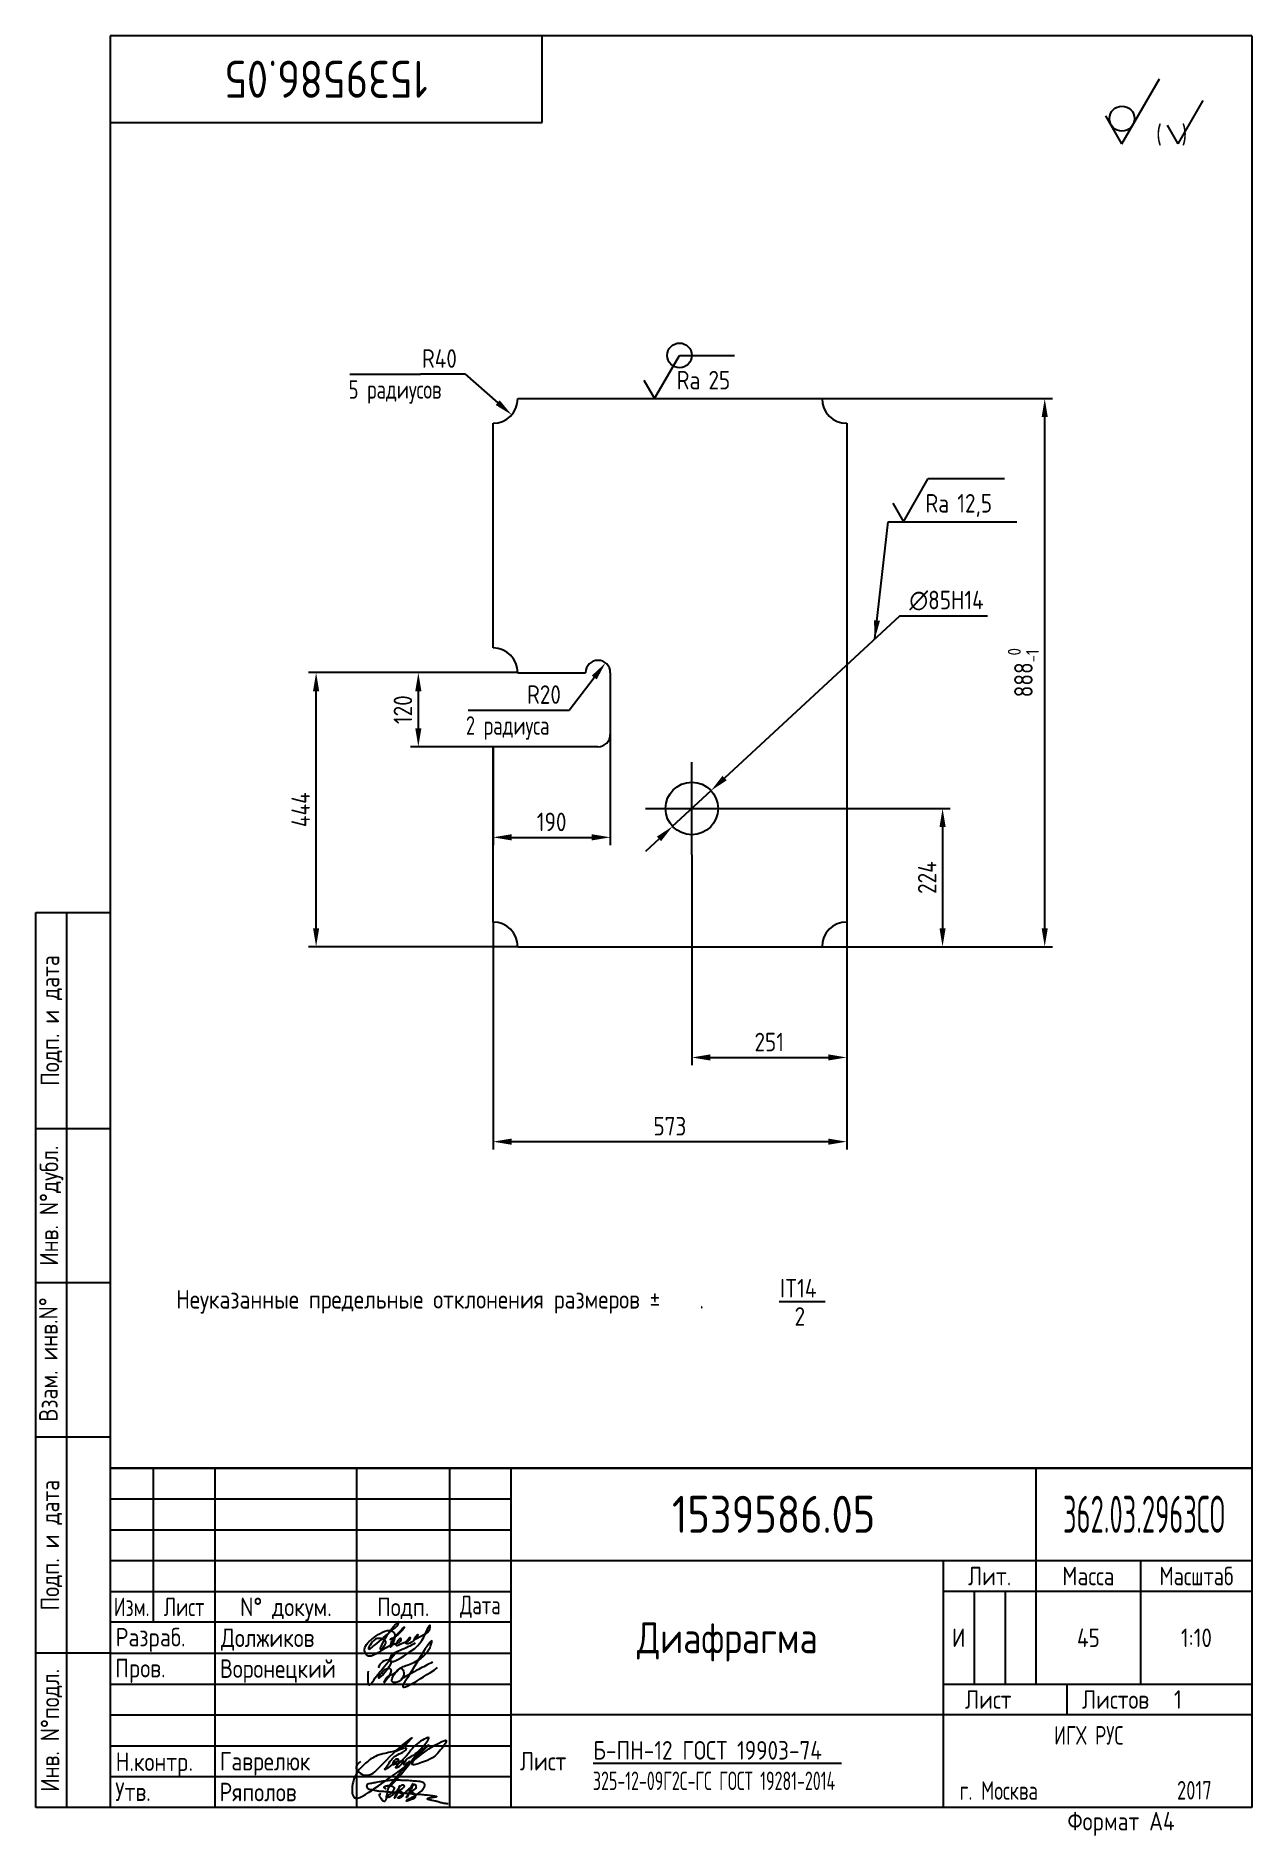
# Paper-space layout 'A4_protect' of a CAD drawing. Header units: millimetres. Extents: x 254 to 451, y 0 to 292.
# The model-space entities are those that its viewports show. They can reach past a viewport. Long polylines and large blocks are cut down to what shows.
import ezdxf
from ezdxf.enums import TextEntityAlignment as Align

# ---------------------------------------------------------------- set-up
doc = ezdxf.new("R2010")
doc.units = ezdxf.units.MM
doc.header["$LTSCALE"] = 0.3
doc.linetypes.add('CENTER', pattern=[50.8, 31.75, -6.35, 6.35, -6.35])
for name, color, linetype in [('Bord', 1, 'Continuous'), ('Cen', 5, 'CENTER'), ('Cont', 6, 'Continuous'), ('Dim', 7, 'Continuous'), ('Text', 3, 'Continuous'), ('Textb', 6, 'Continuous'), ('Vporti', 7, 'Continuous')]:
    doc.layers.add(name, color=color, linetype=linetype)
doc.layers.get('Vporti').off()
doc.styles.add('Style1', font='romans.shx', dxfattribs={"width": 0.8})
doc.dimstyles.new('DIA10', dxfattribs={"dimscale": 10, "dimtxt": 3, "dimasz": 3, "dimexe": 0.18, "dimexo": 0.0625, "dimgap": 1, "dimtad": 1, "dimtih": 1, "dimtoh": 1, "dimdec": 0, "dimdsep": 46, "dimtxsty": 'Style1', "dimcen": 0, "dimclrt": 3, "dimadec": 0, "dimazin": 0, "dimtfac": 1, "dimtdec": 0, "dimtmove": 0, "dimatfit": 3, "dimfxl": 1, "dimtolj": 1, "dimarcsym": 0})
doc.dimstyles.new('Lin_10', dxfattribs={"dimscale": 10, "dimtxt": 3, "dimasz": 3, "dimexe": 1.25, "dimexo": 0, "dimgap": 1, "dimtad": 1, "dimdec": 1, "dimtxsty": 'Style1', "dimcen": 2.5, "dimclrt": 3, "dimadec": 0, "dimazin": 0, "dimtfac": 1, "dimtdec": 1, "dimtmove": 0, "dimatfit": 3, "dimldrblk": 'DOT', "dimfxl": 1, "dimarcsym": 0})
doc.dimstyles.new('Rad-10', dxfattribs={"dimscale": 10, "dimtxt": 3, "dimasz": 3, "dimexe": 1.25, "dimexo": 0, "dimgap": 1, "dimtad": 1, "dimtoh": 1, "dimdec": 3, "dimtxsty": 'Style1', "dimcen": 2.5, "dimclrt": 3, "dimadec": 0, "dimazin": 0, "dimtfac": 1, "dimtdec": 3, "dimtmove": 1, "dimatfit": 1, "dimfxl": 1, "dimarcsym": 0})

# ---------------------------------------------------------------- blocks, each defined once
blk = doc.blocks.new('A4')
at = {"layer": 'Bord'}
for p, q in [((20, 55), (85, 55)), ((20, 50), (85, 50)), ((20, 45), (85, 45)), ((160, 40), (160, 25)), ((165, 40), (165, 25)), ((20, 30), (85, 30)), ((20, 25), (85, 25)), ((20, 20), (85, 20)), ((20, 15), (85, 15)), ((20, 10), (85, 10))]:
    blk.add_line(p, q, dxfattribs=at)
at = {"layer": 'Cont'}
for p, q in [((205, 292), (20, 292)), ((20, 292), (20, 5)), ((90, 278), (90, 292)), ((205, 292), (205, 5)), ((20, 278), (90, 278)), ((8, 5), (8, 150)), ((8, 150), (20, 150)), ((13, 5), (13, 150)), ((8, 115), (20, 115)), ((20, 90), (8, 90)), ((20, 65), (8, 65)), ((205, 60), (20, 60)), ((20, 60), (205, 60)), ((27, 60), (27, 35)), ((37, 60), (37, 5)), ((60, 5), (60, 60)), ((75, 60), (75, 5)), ((85, 5), (85, 60)), ((170, 60), (170, 25)), ((85, 45), (205, 45)), ((155, 5), (155, 45)), ((187, 25), (187, 45)), ((20, 40), (85, 40)), ((205, 40), (155, 40)), ((85, 35), (20, 35)), ((20, 30), (8, 30)), ((155, 25), (205, 25)), ((175, 25), (175, 20)), ((205, 20), (85, 20)), ((20, 5), (8, 5)), ((205, 5), (20, 5))]:
    blk.add_line(p, q, dxfattribs=at)
at = {"layer": 'Text', "style": 'Style1', "width": 0.8}
for s, p in [('Подп. и дата', (10.5, 132.5)), ('Инв. N%%dдубл.', (10.5, 102.5)), ('Взам. инв.N%%d ', (10, 78.38)), ('Подп. и дата', (10.5, 47.5)), ('Инв. N%%dподл.', (10.5, 17.5))]:
    blk.add_text(s, height=3, rotation=90, dxfattribs=at).set_placement(p, align=Align.MIDDLE)
at = {"layer": 'Text', "style": 'Style1'}
for s, width, p in [('Лит.', 0.8, (162.5, 42.5)), ('Масса', 0.8, (178.5, 42.5)), ('Масштаб', 0.75, (196, 42.5)), ('Изм.', 0.7, (23.5, 37.5)), ('Лист', 0.7, (32, 37.5)), ('N%%d докум.', 0.8, (48.5, 37.5)), ('Подп.', 0.8, (67.5, 37.5)), ('Лист', 0.8, (162.27, 22.5)), ('Листов', 0.8, (182.9, 22.5))]:
    blk.add_text(s, height=3, dxfattribs=dict(at, width=width)).set_placement(p, align=Align.MIDDLE_CENTER)
at = {"layer": 'Text', "style": 'Style1', "width": 0.7}
for s, p in [('Дата', (80, 37.5)), ('ИГХ РУС', (178.57, 16.69))]:
    blk.add_text(s, height=3, dxfattribs=at).set_placement(p, align=Align.MIDDLE)
at = {"layer": 'Text', "style": 'Style1'}
for s, width, p in [('Разpаб.', 0.8, (20.92, 31.1)), ('Пpов.', 0.8, (20.84, 26.08)), ('Н.контp.', 0.8, (20.92, 10.92)), ('Утв.', 0.8, (20.84, 6.06)), ('г. Москва', 0.7, (157.64, 6.25)), ('Фоpмат А4', 0.8, (175.11, 1.29))]:
    blk.add_text(s, height=3, dxfattribs=dict(at, width=width)).set_placement(p)
for tag, p, width in [('ФИО', (39, 31), 0.8), ('ФИО', (39, 26), 0.8), ('ГОСТ_СОРТАМЕНТА', (98.19, 14), 0.8), ('ФИО', (39, 11), 0.8), ('ФИО', (39, 6), 0.8), ('2017', (192.85, 6.29), 0.7)]:
    blk.add_attdef(tag, p, '', height=3, dxfattribs=dict(at, width=width))
at = {"layer": 'Text', "style": 'Style1', "width": 0.8}
for tag, p in [('И', (157.49, 32.5)), ('700', (178.5, 32.5)), ('1:20', (196, 32.5))]:
    blk.add_attdef(tag, text='', height=3, dxfattribs=at).set_placement(p, align=Align.MIDDLE)
blk.add_attdef('Сборочный_чертеж', text='', height=3, dxfattribs=at).set_placement((120, 21.3), align=Align.CENTER)
for tag, p in [('1', (171.12, 22.5)), ('2', (193, 22.5))]:
    blk.add_attdef(tag, text='', height=3, dxfattribs=at).set_placement(p, align=Align.MIDDLE_CENTER)
blk.add_attdef('ЛИСТ', text='', height=3, dxfattribs=at).set_placement((85.99, 12.5), align=Align.MIDDLE_LEFT)
at = {"layer": 'Text', "style": 'Style1', "width": 0.7}
blk.add_attdef('%%OГОСТ_ТЕХ._ТРЕБОВАНИЙ', text='', height=3, dxfattribs=at).set_placement((98.19, 8), align=Align.BOTTOM_LEFT)
at = {"layer": 'Textb', "style": 'Style1', "width": 0.8}
blk.add_attdef('1234567', (81, 290), '', height=6, rotation=180, dxfattribs=at)
blk.add_attdef('1234567', (123.4, 48), '', height=6, dxfattribs=at)
for tag, height, p in [('123ХЯ', 6, (183.62, 48)), ('НАИМЕНОВАНИЕ', 5, (120, 30))]:
    blk.add_attdef(tag, text='', height=height, dxfattribs=at).set_placement(p, align=Align.CENTER)
blk = doc.blocks.new('sherISO_12')
at = {"layer": 'Cont'}
for q in [(-15, -6.96), (-23.66, -12.96)]:
    blk.add_line((-21.06, -17.46), q, dxfattribs=at)
blk.add_circle((-21.06, -13.39), 2.03, dxfattribs=at)
at = {"layer": 'Text'}
for q in [(-7.92, -10.46), (-13.69, -14.46)]:
    blk.add_line((-11.96, -17.46), q, dxfattribs=at)
at = {"layer": 'Text', "style": 'Style1', "width": 0.8}
blk.add_text('(  )', height=3, dxfattribs=at).set_placement((-15.53, -17.46))
blk = doc.blocks.new('A$C3427693D')
at = {"layer": 'Text'}
blk.add_line((0, 3.92), (7.46, 3.92), dxfattribs=at)
at = {"layer": 'Text', "style": 'Style1', "width": 0.8}
for s, p in [('IT14', (0.13, 4.57)), ('2', (2.49, 0))]:
    blk.add_text(s, height=3, dxfattribs=at).set_placement(p)
blk = doc.blocks.new('*D12')
at = {"layer": 'Defpoints', "color": 0, "transparency": 16777216}
for p in [(5191.2, 1612.3), (5764.2, 1612.3), (5764.2, 1256.5)]:
    blk.add_point(p, dxfattribs=at)
at = {"layer": 'Dim', "color": 0, "lineweight": -2, "transparency": 16777216}
for p, q in [((5191.2, 1612.3), (5191.2, 1244)), ((5764.2, 1612.3), (5764.2, 1244)), ((5221.2, 1256.5), (5734.2, 1256.5))]:
    blk.add_line(p, q, dxfattribs=at)
at = {"layer": 'Dim', "color": 0, "transparency": 16777216}
for points in [[(5221.2, 1261.5), (5221.2, 1251.5), (5191.2, 1256.5)], [(5734.2, 1261.5), (5734.2, 1251.5), (5764.2, 1256.5)]]:
    blk.add_solid(points, dxfattribs=at)
at = {"layer": 'Dim', "color": 3, "transparency": 16777216, "insert": (5477.7, 1281.5), "char_height": 30, "attachment_point": 5, "style": 'Style1'}
blk.add_mtext('573', dxfattribs=at)
blk = doc.blocks.new('_Dot')
at = {"color": 0, "linetype": 'ByBlock', "lineweight": -2}
blk.add_line((-0.5, 0), (-1, 0), dxfattribs=at)
at = {"color": 0, "linetype": 'ByBlock', "const_width": 0.5}
blk.add_lwpolyline([(-0.25, 0, 1), (0.25, 0, 1)], format="xyb", close=True, dxfattribs=at)
blk = doc.blocks.new('*D13')
at = {"layer": 'Defpoints', "color": 0, "transparency": 16777216}
for p in [(5724.2, 2460.3), (6085, 2460.3), (5724.2, 1572.3)]:
    blk.add_point(p, dxfattribs=at)
at = {"layer": 'Dim', "color": 0, "lineweight": -2, "transparency": 16777216}
for p, q in [((5724.2, 2460.3), (6097.5, 2460.3)), ((6085, 1602.3), (6085, 2430.3)), ((5724.2, 1572.3), (6097.5, 1572.3))]:
    blk.add_line(p, q, dxfattribs=at)
at = {"layer": 'Dim', "color": 0, "transparency": 16777216}
for points in [[(6080, 2430.3), (6090, 2430.3), (6085, 2460.3)], [(6080, 1602.3), (6090, 1602.3), (6085, 1572.3)]]:
    blk.add_solid(points, dxfattribs=at)
at = {"layer": 'Dim', "color": 3, "transparency": 16777216, "insert": (6050.5, 2016.3), "char_height": 30, "attachment_point": 5, "rotation": 90, "style": 'Style1'}
blk.add_mtext('\\A1;888{\\H0.7x;\\S 0^ -1;}', dxfattribs=at)
blk = doc.blocks.new('*D14')
at = {"layer": 'Defpoints', "color": 0, "transparency": 16777216}
for p in [(4904.6, 2016.3), (5231.2, 2016.3), (5231.2, 1572.3)]:
    blk.add_point(p, dxfattribs=at)
at = {"layer": 'Dim', "color": 0, "lineweight": -2, "transparency": 16777216}
for p, q in [((5231.2, 2016.3), (4892.1, 2016.3)), ((4904.6, 1602.3), (4904.6, 1986.3)), ((5231.2, 1572.3), (4892.1, 1572.3))]:
    blk.add_line(p, q, dxfattribs=at)
at = {"layer": 'Dim', "color": 0, "transparency": 16777216}
for points in [[(4899.6, 1986.3), (4909.6, 1986.3), (4904.6, 2016.3)], [(4899.6, 1602.3), (4909.6, 1602.3), (4904.6, 1572.3)]]:
    blk.add_solid(points, dxfattribs=at)
at = {"layer": 'Dim', "color": 3, "transparency": 16777216, "insert": (4879.6, 1794.3), "char_height": 30, "attachment_point": 5, "rotation": 90, "style": 'Style1'}
blk.add_mtext('444', dxfattribs=at)
blk = doc.blocks.new('*D15')
at = {"layer": 'Defpoints', "color": 0, "transparency": 16777216}
for p in [(5070.2, 2016.3), (5231.2, 2016.3), (5191.2, 1896.3)]:
    blk.add_point(p, dxfattribs=at)
at = {"layer": 'Dim', "color": 0, "lineweight": -2, "transparency": 16777216}
for p, q in [((5231.2, 2016.3), (5057.7, 2016.3)), ((5070.2, 1926.3), (5070.2, 1986.3)), ((5191.2, 1896.3), (5057.7, 1896.3))]:
    blk.add_line(p, q, dxfattribs=at)
at = {"layer": 'Dim', "color": 0, "transparency": 16777216}
for points in [[(5065.2, 1986.3), (5075.2, 1986.3), (5070.2, 2016.3)], [(5065.2, 1926.3), (5075.2, 1926.3), (5070.2, 1896.3)]]:
    blk.add_solid(points, dxfattribs=at)
at = {"layer": 'Dim', "color": 3, "transparency": 16777216, "insert": (5045.2, 1956.3), "char_height": 30, "attachment_point": 5, "rotation": 90, "style": 'Style1'}
blk.add_mtext('120', dxfattribs=at)
blk = doc.blocks.new('*D16')
at = {"layer": 'Defpoints', "color": 0, "transparency": 16777216}
for p in [(5191.2, 1896.3), (5381.2, 1916.3), (5381.2, 1749.5)]:
    blk.add_point(p, dxfattribs=at)
at = {"layer": 'Dim', "color": 0, "lineweight": -2, "transparency": 16777216}
for p, q in [((5191.2, 1896.3), (5191.2, 1737)), ((5381.2, 1916.3), (5381.2, 1737)), ((5221.2, 1749.5), (5351.2, 1749.5))]:
    blk.add_line(p, q, dxfattribs=at)
at = {"layer": 'Dim', "color": 0, "transparency": 16777216}
for points in [[(5221.2, 1754.5), (5221.2, 1744.5), (5191.2, 1749.5)], [(5351.2, 1754.5), (5351.2, 1744.5), (5381.2, 1749.5)]]:
    blk.add_solid(points, dxfattribs=at)
at = {"layer": 'Dim', "color": 3, "transparency": 16777216, "insert": (5286.2, 1774.5), "char_height": 30, "attachment_point": 5, "style": 'Style1'}
blk.add_mtext('190', dxfattribs=at)
blk = doc.blocks.new('A$C6CF913E7')
at = {"layer": 'Text'}
blk.add_circle((0, 0), 2, dxfattribs=at)
blk = doc.blocks.new('sherISO_07')
at = {"layer": 'Text'}
blk.add_line((4.04, 7), (12.93, 7), dxfattribs=at)
blk.add_lwpolyline([(-1.73, 3), (0, 0), (4.04, 7)], dxfattribs=at)
blk.add_blockref('A$C6CF913E7', (4.04, 7))
at = {"layer": 'Text', "style": 'Style1', "width": 0.8}
blk.add_text('Ra', height=3, dxfattribs=at).set_placement((3.58, 1.5))
blk.add_attdef('25', (8.73, 1.5), '', height=3, dxfattribs=at)
blk = doc.blocks.new('*D17')
at = {"layer": 'Defpoints', "color": 0, "transparency": 16777216}
for p in [(5191.2, 2460.3), (5221.4, 2434)]:
    blk.add_point(p, dxfattribs=at)
at = {"layer": 'Dim', "color": 0, "lineweight": -2, "transparency": 16777216}
for p, q in [((5073.6, 2500.2), (5145.3, 2500.2)), ((5145.3, 2500.2), (5198.8, 2453.7))]:
    blk.add_line(p, q, dxfattribs=at)
at = {"layer": 'Dim', "color": 0, "transparency": 16777216}
blk.add_solid([(5202.1, 2457.5), (5195.5, 2449.9), (5221.4, 2434)], dxfattribs=at)
at = {"layer": 'Dim', "color": 3, "transparency": 16777216, "insert": (5104.4, 2525.2), "char_height": 30, "attachment_point": 5, "style": 'Style1'}
blk.add_mtext('R40', dxfattribs=at)
blk = doc.blocks.new('*D18')
at = {"layer": 'Defpoints', "color": 0, "transparency": 16777216}
for p in [(5361.2, 2016.3), (5373.4, 2032.1)]:
    blk.add_point(p, dxfattribs=at)
at = {"layer": 'Dim', "color": 0, "lineweight": -2, "transparency": 16777216}
for p, q in [((5314.7, 1955.8), (5355.1, 2008.3)), ((5242.9, 1955.8), (5314.7, 1955.8))]:
    blk.add_line(p, q, dxfattribs=at)
at = {"layer": 'Dim', "color": 0, "transparency": 16777216}
blk.add_solid([(5351.2, 2011.4), (5359.1, 2005.3), (5373.4, 2032.1)], dxfattribs=at)
at = {"layer": 'Dim', "color": 3, "transparency": 16777216, "insert": (5273.8, 1980.8), "char_height": 30, "attachment_point": 5, "style": 'Style1'}
blk.add_mtext('R20', dxfattribs=at)
blk = doc.blocks.new('*D19')
at = {"layer": 'Defpoints', "color": 0, "transparency": 16777216}
for p in [(5513.2, 1721.3), (5764.2, 1612.3), (5764.2, 1392.9)]:
    blk.add_point(p, dxfattribs=at)
at = {"layer": 'Dim', "color": 0, "lineweight": -2, "transparency": 16777216}
for p, q in [((5513.2, 1721.3), (5513.2, 1380.4)), ((5764.2, 1612.3), (5764.2, 1380.4)), ((5543.2, 1392.9), (5734.2, 1392.9))]:
    blk.add_line(p, q, dxfattribs=at)
at = {"layer": 'Dim', "color": 0, "transparency": 16777216}
for points in [[(5543.2, 1397.9), (5543.2, 1387.9), (5513.2, 1392.9)], [(5734.2, 1397.9), (5734.2, 1387.9), (5764.2, 1392.9)]]:
    blk.add_solid(points, dxfattribs=at)
at = {"layer": 'Dim', "color": 3, "transparency": 16777216, "insert": (5638.7, 1417.9), "char_height": 30, "attachment_point": 5, "style": 'Style1'}
blk.add_mtext('251', dxfattribs=at)
blk = doc.blocks.new('*D20')
at = {"layer": 'Defpoints', "color": 0, "transparency": 16777216}
for p in [(5588.2, 1796.3), (5724.2, 1572.3), (5919.5, 1572.3)]:
    blk.add_point(p, dxfattribs=at)
at = {"layer": 'Dim', "color": 0, "lineweight": -2, "transparency": 16777216}
for p, q in [((5588.2, 1796.3), (5932, 1796.3)), ((5919.5, 1766.3), (5919.5, 1602.3)), ((5724.2, 1572.3), (5932, 1572.3))]:
    blk.add_line(p, q, dxfattribs=at)
at = {"layer": 'Dim', "color": 0, "transparency": 16777216}
for points in [[(5914.5, 1766.3), (5924.5, 1766.3), (5919.5, 1796.3)], [(5914.5, 1602.3), (5924.5, 1602.3), (5919.5, 1572.3)]]:
    blk.add_solid(points, dxfattribs=at)
at = {"layer": 'Dim', "color": 3, "transparency": 16777216, "insert": (5894.5, 1684.3), "char_height": 30, "attachment_point": 5, "rotation": 90, "style": 'Style1'}
blk.add_mtext('224', dxfattribs=at)
blk = doc.blocks.new('*D21')
at = {"layer": 'Defpoints', "color": 0, "transparency": 16777216}
for p in [(5544.4, 1825.2), (5482.1, 1767.4)]:
    blk.add_point(p, dxfattribs=at)
at = {"layer": 'Dim', "color": 0, "lineweight": -2, "transparency": 16777216}
for p, q in [((5849.7, 2108), (5566.4, 1845.5)), ((5992.2, 2108), (5849.7, 2108)), ((5482.1, 1767.4), (5544.4, 1825.2)), ((5460.1, 1747), (5438.1, 1726.6))]:
    blk.add_line(p, q, dxfattribs=at)
at = {"layer": 'Dim', "color": 0, "transparency": 16777216}
for points in [[(5563, 1849.2), (5569.8, 1841.9), (5544.4, 1825.2)], [(5456.7, 1750.7), (5463.5, 1743.3), (5482.1, 1767.4)]]:
    blk.add_solid(points, dxfattribs=at)
at = {"layer": 'Dim', "color": 3, "transparency": 16777216, "insert": (5925.9, 2133), "char_height": 30, "attachment_point": 5, "style": 'Style1'}
blk.add_mtext('\\A1;∅85H14', dxfattribs=at)
blk = doc.blocks.new('sherISO_01')
at = {"layer": 'Text'}
blk.add_line((4.04, 7), (16.36, 7), dxfattribs=at)
blk.add_lwpolyline([(-1.73, 3), (0, 0), (4.04, 7)], dxfattribs=at)
at = {"layer": 'Text', "style": 'Style1', "width": 0.8}
blk.add_text('Ra', height=3, dxfattribs=at).set_placement((3.58, 1.5))
blk.add_attdef('12,5', (8.73, 1.5), '', height=3, dxfattribs=at)

msp = doc.modelspace()

# ---------------------------------------------------------------- linework, layer by layer
at = {"layer": 'Cen'}
for p, q in [((5513.2454, 1721.2653), (5513.2454, 1871.2653)), ((5438.2454, 1796.2653), (5588.2454, 1796.2653))]:
    msp.add_line(p, q, dxfattribs=at)
at = {"layer": 'Cont'}
for p, q in [((5231.2454, 2460.2653), (5724.2454, 2460.2653)), ((5191.2454, 2056.2653), (5191.2454, 2420.2653)), ((5764.2454, 2420.2653), (5764.2454, 1612.2653)), ((5231.2454, 2016.2653), (5341.2454, 2016.2653)), ((5381.2454, 2016.2653), (5381.2454, 1916.2653)), ((5191.2454, 1612.2653), (5191.2454, 1896.2653)), ((5361.2454, 1896.2653), (5191.2454, 1896.2653)), ((5231.2454, 1572.2653), (5724.2454, 1572.2653))]:
    msp.add_line(p, q, dxfattribs=at)
msp.add_circle((5513.2454, 1796.2653), 42.5, dxfattribs=at)
for centre, radius, start, end in [((5191.2454, 2460.2653), 40, 270, 0), ((5764.2454, 2460.2653), 40, 180, 270), ((5191.2454, 2016.2653), 40, 0, 90), ((5361.2454, 2016.2653), 20, 0, 180), ((5361.2454, 1916.2653), 20, 270, 0), ((5191.2454, 1572.2653), 40, 0, 90), ((5764.2454, 1572.2653), 40, 90, 180)]:
    msp.add_arc(centre, radius, start, end, dxfattribs=at)
at = {"layer": 'Dim'}
for p, q in [((4959.0286, 2500.1686), (5073.582, 2500.1686)), ((5831.4305, 2260.7122), (6039.6862, 2260.7122)), ((5151.1917, 1955.7688), (5242.9407, 1955.7688))]:
    msp.add_line(p, q, dxfattribs=at)

# ---------------------------------------------------------------- block references
at = {"layer": 'Dim', "xscale": 10, "yscale": 10, "zscale": 10}
for name, p, values in [('sherISO_07', (5452.9358, 2460.2653), {'25': '25'}), ('sherISO_01', (5856.0163, 2260.7122), {'12,5': '12,5'})]:
    msp.add_blockref(name, p, dxfattribs=at).add_auto_attribs(values)

# ---------------------------------------------------------------- texts
at = {"layer": 'Dim', "color": 3, "style": 'Style1', "width": 0.7}
for s, p in [('5 радиусов', (4957.3136, 2460.1686)), ('2 радиуса', (5147.1962, 1915.7688))]:
    msp.add_text(s, height=30, dxfattribs=at).set_placement(p)

# ---------------------------------------------------------------- dimensions: what is measured, and where the dimension line sits
at = {"layer": 'Dim'}
for center, mpoint, picture, middle in [((5191.2454, 2460.2653), (5221.4466, 2434.0378), '*D17', (5145.2963, 2500.1686)), ((5361.2454, 2016.2653), (5373.4486, 2032.1109), '*D18', (5314.6549, 1955.7688))]:
    dim = msp.add_radius_dim(center=center, mpoint=mpoint, dimstyle='Rad-10', dxfattribs=at)
    dim.commit()
    dim.dimension.update_dxf_attribs({"geometry": picture, "text_midpoint": middle, "dimtype": 164})
dim = msp.add_linear_dim(base=(6085.0306, 2460.2653), p1=(5724.2454, 1572.2653), p2=(5724.2454, 2460.2653), angle=90, text='\\A1;<>{\\H0.7x;\\S 0^ -1;}', dimstyle='Lin_10', dxfattribs=at)
dim.commit()
dim.dimension.update_dxf_attribs({"geometry": '*D13', "text_midpoint": (6050.5306, 2016.2653)})
dim = msp.add_diameter_dim_2p(p1=(5482.071, 1767.3792), p2=(5544.4197, 1825.1515), text='<>H14', dimstyle='DIA10', dxfattribs=at)
dim.commit()
dim.dimension.update_dxf_attribs({"geometry": '*D21', "text_midpoint": (5925.9374, 2107.9795), "dimtype": 163})
for base, p1, p2, picture, middle in [((4904.6365, 2016.2653), (5231.2454, 1572.2653), (5231.2454, 2016.2653), '*D14', (4879.6365, 1794.2653)), ((5070.2119, 2016.2653), (5191.2454, 1896.2653), (5231.2454, 2016.2653), '*D15', (5045.2119, 1956.2653)), ((5919.4551, 1572.2653), (5588.2454, 1796.2653), (5724.2454, 1572.2653), '*D20', (5894.4551, 1684.2653))]:
    dim = msp.add_linear_dim(base=base, p1=p1, p2=p2, angle=90, dimstyle='Lin_10', dxfattribs=at)
    dim.commit()
    dim.dimension.update_dxf_attribs({"geometry": picture, "text_midpoint": middle})
for base, p1, p2, picture, middle in [((5381.2454, 1749.4869), (5191.2454, 1896.2653), (5381.2454, 1916.2653), '*D16', (5286.2454, 1774.4869)), ((5764.2454, 1392.9222), (5513.2454, 1721.2653), (5764.2454, 1612.2653), '*D19', (5638.7454, 1417.9222)), ((5764.2454, 1256.4813), (5191.2454, 1612.2653), (5764.2454, 1612.2653), '*D12', (5477.7454, 1281.4813))]:
    dim = msp.add_linear_dim(base=base, p1=p1, p2=p2, dimstyle='Lin_10', dxfattribs=at)
    dim.commit()
    dim.dimension.update_dxf_attribs({"geometry": picture, "text_midpoint": middle})

# ---------------------------------------------------------------- leaders
msp.add_leader([(5809.7638, 2071.0194), (5831.4305, 2260.7122)], dimstyle='DIA10', dxfattribs=at)

psp = doc.layouts.new('A4_protect')

# ---------------------------------------------------------------- linework, layer by layer
at = {"layer": 'Cont'}
psp.add_line((451.13, 292), (451.13, 5), dxfattribs=at)
at = {"layer": 'Text'}
for points, knots in [([(309.91, 30.85), (310.32, 31.77), (310.86, 32.95), (313.13, 35.51), (312.68, 34.35), (311.17, 33.32), (306.97, 29.21), (308.62, 31.95), (309.6, 32.64), (311.16, 31.94), (310.53, 31.14), (310, 30.45), (309.84, 30.72), (309.88, 30.8), (309.91, 30.85)], [0, 0, 0, 0, 4.062617, 5.226919, 5.800291, 6.663227, 11.774431, 12.938639, 14.11351, 15.354081, 16.396133, 16.918576, 17.03251, 17.182794, 17.182794, 17.182794, 17.182794]), ([(315.55, 31.63), (314.79, 31.21), (313.48, 30.49), (311.61, 29.9), (311.28, 27.97), (316.21, 31.07), (316.54, 31.68), (317.95, 34.71), (317.92, 33.27), (317.04, 33.15), (314.85, 31.67), (316.16, 33.43), (315.63, 31.91), (313.11, 30.8), (314.99, 32.98), (314.45, 31.77), (313.72, 31.8), (311.86, 30.56), (313.2, 32.83), (313.31, 31.73), (311.41, 31.29), (310.14, 30.46), (307.99, 29.1), (306.94, 30.84), (308.45, 32.25), (309.85, 33.22), (311.13, 33.85), (312.1, 33.44), (312.51, 32.45), (311.21, 30.14), (311.9, 32.42), (312.51, 32.87), (314.16, 34.69), (313.16, 33.24), (312.44, 32.7), (311.63, 32.3), (311.39, 32.18)], [0, 0, 0, 0, 2.703743, 4.672825, 5.02799, 7.955933, 13.437489, 13.883188, 14.189441, 16.413959, 17.478513, 18.47964, 18.959294, 20.910841, 22.003091, 22.470554, 23.533771, 24.710748, 26.01626, 26.201331, 27.488187, 30.382065, 32.258784, 33.069724, 35.439902, 37.010787, 38.612861, 39.32109, 39.818865, 41.83144, 42.782113, 44.494961, 45.867914, 46.467245, 48.290622, 49.101188, 49.101188, 49.101188, 49.101188]), ([(309.64, 27.66), (309.8, 28.04), (310.11, 28.78), (312.61, 29.34), (310.81, 26.89), (309.29, 25.56), (310.34, 27.56), (312.49, 27.63), (310.02, 24.33), (311.07, 26.54), (312.24, 26.43), (313.21, 27.94), (314.05, 26.56), (313.22, 25.22), (311.19, 25.22), (312.77, 27.62), (315.17, 28.29), (317.54, 29.58), (319.03, 34.01), (315.25, 27.48), (312.59, 23.33), (316.06, 25.6), (319.2, 27.66)], [0, 0, 0, 0, 1.213353, 2.399709, 5.497648, 5.861317, 7.611627, 8.43806, 10.837371, 11.583123, 13.461301, 14.534506, 15.162086, 17.217848, 17.944717, 20.123775, 21.948027, 26.460707, 27.144718, 34.52243, 35.159468, 41.304292, 41.304292, 41.304292, 41.304292]), ([(307.95, 27.1), (307.9, 26.65), (307.84, 25.99), (308, 24.44), (309.33, 26.35), (310.46, 27.77), (311.84, 29.38), (312.65, 30.33)], [0, 0, 0, 0, 1.523947, 2.237958, 3.351836, 5.856423, 9.374056, 9.374056, 9.374056, 9.374056]), ([(318.38, 28.55), (317.61, 28.16), (315.89, 27.29), (314.22, 26.33), (313.3, 25.8)], [0, 0, 0, 0, 2.587978, 5.77327, 5.77327, 5.77327, 5.77327]), ([(306.69, 12.47), (306.35, 12.16), (305.47, 11.35), (307.86, 9.49), (310.99, 12.75), (312.49, 14.37), (315.37, 16.58), (313.47, 14.5), (312.06, 13.98), (309.37, 13.6), (307.06, 11.94), (305.33, 9.89), (305.18, 5.37), (311.34, 9.75), (315.09, 12.35), (318.37, 15.06), (321.05, 16.18), (318.72, 12.85), (317.43, 12.54), (314.12, 11.47), (316.39, 13.91), (318.46, 15.62), (315.77, 13.82), (314.66, 11.72), (309.88, 6.59), (312.48, 10.07), (315.6, 13.29), (313.47, 11.49), (314.02, 12.82), (315.18, 13.35), (316.36, 14.2), (318.62, 17.05), (315, 14.94), (314.7, 13.64), (311.66, 11.04), (313.28, 11.73), (313.88, 12.95), (312.82, 12.17), (311.52, 11.65), (312.58, 13.29), (312.93, 12.57), (311.86, 12.12), (310.06, 10.36), (311.55, 12.6), (312.46, 13.56), (313.62, 13.88), (314.57, 14.91), (313.33, 14.43), (312.29, 14.03)], [0, 0, 0, 0, 1.17994, 3.087717, 5.863103, 12.338328, 12.854096, 14.088578, 16.834551, 19.302558, 21.570562, 25.210018, 27.650956, 31.348291, 40.129863, 44.562748, 45.223917, 46.979401, 51.214655, 52.099288, 55.323111, 56.227801, 58.471865, 60.028126, 65.752911, 68.466223, 71.038525, 71.934922, 72.780229, 73.495807, 76.028152, 77.999346, 80.11892, 83.1954, 85.334448, 86.270878, 87.060466, 88.110212, 88.803314, 89.989889, 90.197567, 90.706974, 92.884587, 94.19917, 96.055742, 97.375783, 97.753899, 99.636325, 99.636325, 99.636325, 99.636325]), ([(310.88, 7.99), (310.83, 8), (310.74, 8.03), (310.64, 8.12), (310.56, 8.19), (310.49, 8.31), (310.58, 8.39), (310.69, 8.46), (310.86, 8.51), (311.07, 8.54), (311.3, 8.57), (311.52, 8.54), (311.75, 8.49), (311.96, 8.4), (312.15, 8.25), (312.16, 8.04), (312.08, 7.88), (311.98, 7.72), (311.88, 7.56), (311.73, 7.4), (311.6, 7.24), (311.45, 7.14), (311.33, 7.04), (311.2, 6.98), (311.06, 6.92), (310.94, 6.86), (310.87, 6.83), (310.82, 6.77), (310.89, 6.72), (310.97, 6.71), (311.1, 6.69), (311.25, 6.69), (311.42, 6.74), (311.63, 6.81), (311.81, 6.96), (311.97, 7.13), (312.14, 7.27), (312.29, 7.43), (312.44, 7.55), (312.55, 7.66), (312.63, 7.76), (312.77, 7.91), (312.89, 8.15), (312.99, 8.3), (313.05, 8.58), (312.93, 8.28), (312.9, 8.06), (312.74, 7.71), (312.66, 7.43), (312.57, 7.19), (312.45, 6.93), (312.37, 6.74), (312.16, 6.39), (312.33, 6.79), (312.42, 7.07), (312.59, 7.36), (312.71, 7.62), (312.78, 7.81), (312.89, 8.02), (313.03, 8.2), (313.1, 8.37), (313.22, 8.5), (313.36, 8.66), (313.55, 8.72), (313.72, 8.65), (313.78, 8.49), (313.73, 8.32), (313.6, 8.13), (313.41, 7.99), (313.25, 7.84), (313.1, 7.78), (313.02, 7.74), (312.83, 7.71), (313.05, 7.69), (313.18, 7.62), (313.35, 7.55), (313.46, 7.41), (313.55, 7.29), (313.59, 7.16), (313.59, 6.99), (313.51, 6.82), (313.33, 6.68), (313.12, 6.56), (312.93, 6.48), (312.72, 6.54), (312.83, 6.72), (312.99, 6.78), (313.15, 6.89), (313.31, 6.98), (313.44, 7.08), (313.56, 7.15), (313.65, 7.23), (313.75, 7.3), (313.86, 7.39), (313.98, 7.49), (314.17, 7.64), (314.36, 7.81), (314.53, 7.99), (314.69, 8.11), (314.82, 8.23), (314.91, 8.36), (315.03, 8.46), (315.12, 8.59), (315.18, 8.7), (315.19, 8.89), (315.05, 8.7), (314.98, 8.56), (314.89, 8.31), (314.8, 8.08), (314.7, 7.84), (314.63, 7.6), (314.53, 7.4), (314.43, 7.17), (314.37, 6.96), (314.31, 6.76), (314.26, 6.65), (314.09, 6.61), (314.32, 6.95), (314.45, 7.16), (314.63, 7.49), (314.76, 7.7), (314.88, 7.94), (315.04, 8.22), (315.17, 8.51), (315.31, 8.69), (315.49, 8.8), (315.66, 8.63), (315.7, 8.43), (315.7, 8.24), (315.65, 8.07), (315.53, 7.95), (315.39, 7.84), (315.23, 7.73), (315.08, 7.65), (314.91, 7.61), (314.81, 7.59), (314.59, 7.6), (314.77, 7.56), (314.86, 7.52), (314.98, 7.5), (315.1, 7.45), (315.22, 7.43), (315.33, 7.34), (315.4, 7.24), (315.49, 7.13), (315.54, 7.01), (315.57, 6.88), (315.59, 6.75), (315.56, 6.61), (315.45, 6.5), (315.3, 6.39), (315.11, 6.35), (314.89, 6.27), (314.68, 6.17), (314.42, 6.1), (314.27, 6.06), (314.12, 6.04), (314.23, 6.2), (314.32, 6.26), (314.52, 6.4), (314.76, 6.5), (315.04, 6.66), (315.25, 6.78), (315.41, 6.85), (315.55, 6.94), (315.69, 7.05), (315.92, 7.2), (316.18, 7.38), (316.45, 7.56), (316.67, 7.74), (316.8, 7.91), (316.93, 8.06), (317, 8.22), (317.08, 8.36), (317.12, 8.54), (317.16, 8.75), (316.91, 9.1), (316.38, 9.21), (315.79, 9.25), (315.27, 9.28), (314.76, 9.35), (314.28, 9.37), (313.8, 9.36), (313.37, 9.4), (312.99, 9.4), (312.67, 9.43), (312.35, 9.45), (312.01, 9.43), (311.67, 9.41), (311.31, 9.35), (310.92, 9.29), (310.56, 9.28), (310.23, 9.23), (309.89, 9.14), (309.48, 9.15), (309.08, 8.99), (308.67, 8.97), (308.28, 8.86), (307.95, 8.81), (307.73, 8.67), (307.68, 8.44), (307.73, 8.22), (307.97, 8), (308.29, 7.95), (308.7, 7.82), (309.18, 7.77), (309.64, 7.67), (310.05, 7.63), (310.43, 7.63), (310.82, 7.56), (311.38, 7.55), (311.95, 7.45), (312.62, 7.48), (313.23, 7.38), (313.84, 7.33), (314.43, 7.33), (315.02, 7.24), (315.7, 7.17), (316.34, 7.16), (316.86, 7.08), (317.31, 7.04), (317.74, 7.02), (318.12, 6.94), (318.43, 6.9), (318.71, 6.86), (318.88, 6.85), (319.12, 6.75), (318.88, 6.68), (318.72, 6.64), (318.41, 6.6), (318.08, 6.54), (317.8, 6.53), (317.35, 6.36), (317.92, 6.29), (318.25, 6.21), (318.78, 6.09), (319.31, 5.97), (319.87, 5.77), (320.35, 5.7), (320.68, 5.65), (320.81, 5.63), (320.88, 5.62)], [0, 0, 0, 0, 0.153866, 0.270441, 0.388867, 0.510533, 0.592156, 0.71333, 0.90842, 1.11344, 1.349254, 1.61246, 1.782219, 2.047249, 2.291879, 2.451528, 2.651081, 2.806158, 3.017979, 3.227348, 3.462381, 3.633009, 3.75766, 3.920516, 4.080796, 4.214529, 4.291786, 4.349969, 4.397594, 4.50822, 4.594826, 4.799244, 4.954392, 5.128468, 5.437537, 5.632649, 5.842485, 6.094987, 6.293219, 6.410959, 6.551192, 6.687808, 7.022147, 7.294342, 7.425356, 7.52079, 7.946481, 8.313051, 8.59833, 8.833695, 9.090496, 9.427695, 9.601191, 9.883219, 10.093306, 10.673943, 10.798776, 10.974628, 11.287247, 11.486184, 11.648652, 11.848902, 12.027194, 12.25348, 12.40059, 12.537783, 12.716293, 12.91523, 13.208551, 13.438489, 13.549668, 13.67779, 13.77127, 13.930001, 14.029091, 14.272112, 14.434836, 14.547084, 14.739051, 14.830983, 15.061241, 15.268922, 15.500489, 15.788979, 15.879568, 16.024283, 16.221854, 16.418714, 16.593102, 16.783247, 16.91018, 17.018213, 17.135263, 17.278205, 17.430482, 17.620087, 17.979626, 18.191789, 18.388716, 18.565718, 18.714854, 18.857929, 19.039974, 19.171375, 19.283034, 19.400085, 19.618058, 19.882245, 20.150781, 20.377854, 20.649532, 20.89723, 21.042543, 21.40016, 21.557817, 21.667145, 21.752781, 21.926256, 22.412297, 22.813145, 22.961412, 23.171289, 23.607257, 23.940428, 24.110007, 24.291214, 24.48084, 24.697609, 24.904078, 25.034245, 25.218018, 25.407651, 25.573473, 25.787447, 25.930292, 26.051316, 26.18846, 26.285312, 26.406799, 26.52425, 26.630463, 26.793722, 26.898606, 27.029313, 27.171012, 27.314101, 27.419918, 27.580557, 27.709367, 27.829268, 28.024364, 28.266961, 28.41242, 28.705761, 28.989137, 29.187748, 29.233768, 29.332802, 29.529535, 29.667094, 30.039923, 30.332117, 30.61061, 30.769982, 30.856778, 31.109923, 31.313488, 31.656425, 32.066331, 32.296628, 32.49714, 32.710276, 32.891468, 33.014834, 33.177747, 33.444503, 33.618009, 34.409008, 34.914636, 35.419802, 35.95397, 36.458179, 36.88069, 37.388403, 37.738353, 38.034261, 38.353468, 38.693154, 39.037638, 39.391136, 39.787481, 40.203773, 40.488977, 40.784975, 41.26625, 41.668005, 42.070065, 42.499388, 42.869834, 43.079573, 43.213439, 43.554591, 43.717296, 44.153724, 44.506336, 45.019111, 45.587859, 45.90191, 46.270392, 46.703958, 47.093115, 47.952647, 48.44014, 49.079253, 49.808223, 50.268654, 50.851051, 51.604831, 52.298429, 52.776925, 53.1907, 53.661988, 54.042386, 54.348524, 54.616841, 54.853814, 54.983777, 55.126096, 55.333328, 55.613101, 56.008732, 56.315809, 56.59982, 56.87931, 57.399251, 57.889617, 58.432507, 59.066698, 59.660314, 59.862668, 60.07277, 60.07277, 60.07277, 60.07277]), ([(310.02, 7.15), (309.96, 7.14), (309.87, 7.13), (309.76, 7.1), (309.63, 7), (309.77, 6.87), (309.84, 6.73), (309.97, 6.55), (310.09, 6.34), (310.27, 6.16), (310.41, 6.06), (310.56, 6.02), (310.72, 6.05), (310.84, 6.16), (310.91, 6.41), (310.95, 6.69), (311.02, 7.02), (311.05, 7.29), (311.09, 7.54), (311.17, 7.81), (311.21, 8.05), (311.25, 8.21), (311.26, 8.26)], [0, 0, 0, 0, 0.15847, 0.269731, 0.363591, 0.555514, 0.688037, 0.848606, 1.204359, 1.433632, 1.58673, 1.729549, 1.880686, 2.057874, 2.19169, 2.63505, 2.928153, 3.184121, 3.441863, 3.696117, 4.025873, 4.178055, 4.178055, 4.178055, 4.178055])]:
    psp.add_open_spline(points, degree=3, knots=knots, dxfattribs=at)

# ---------------------------------------------------------------- block references
ref = psp.add_blockref('A4', (246.13, 0))
ref.add_attrib('ФИО', 'Должиков', (284.1, 31), dxfattribs={"layer": 'Text', "height": 3, "style": 'Style1', "width": 0.8})
ref.add_attrib('ФИО', 'Воронецкий', (283.92, 26), dxfattribs={"layer": 'Text', "height": 3, "style": 'Style1', "width": 0.8})
ref.add_attrib('ФИО', 'Гаврелюк', (283.92, 11), dxfattribs={"layer": 'Text', "height": 3, "style": 'Style1', "width": 0.8})
ref.add_attrib('ФИО', 'Ряполов', (283.86, 6), dxfattribs={"layer": 'Text', "height": 3, "style": 'Style1', "width": 0.8})
ref.add_attrib('123ХЯ', '362.03.2963СО', dxfattribs={"layer": 'Textb', "height": 6, "style": 'Style1', "width": 0.5}).set_placement((433.63, 52.5), align=Align.MIDDLE_CENTER)
ref.add_attrib('1234567', '1539586.05', dxfattribs={"layer": 'Textb', "height": 6, "style": 'Style1', "width": 0.8}).set_placement((373.63, 52.5), align=Align.MIDDLE_CENTER)
ref.add_attrib('НАИМЕНОВАНИЕ', 'Диафрагма', dxfattribs={"layer": 'Textb', "height": 5, "style": 'Style1', "width": 0.8}).set_placement((366.13, 30), align=Align.CENTER)
ref.add_attrib('ЛИСТ', 'Лист', dxfattribs={"layer": 'Text', "height": 3, "style": 'Style1', "width": 0.8}).set_placement((332.53, 12.5), align=Align.MIDDLE_LEFT)
ref.add_attrib('ГОСТ_СОРТАМЕНТА', '%%uБ-ПН-12 ГОСТ 19903-74  ', (344.42, 12.76), dxfattribs={"layer": 'Text', "height": 3, "style": 'Style1', "width": 0.8})
ref.add_attrib('%%OГОСТ_ТЕХ._ТРЕБОВАНИЙ', '325-12-09Г2С-ГС ГОСТ 19281-2014', dxfattribs={"layer": 'Text', "height": 3, "style": 'Style1', "width": 0.6}).set_placement((344.35, 6.92), align=Align.BOTTOM_LEFT)
ref.add_attrib('И', 'И', dxfattribs={"layer": 'Text', "height": 3, "style": 'Style1', "width": 0.8}).set_placement((403.62, 32.5), align=Align.MIDDLE)
ref.add_attrib('700', '45', dxfattribs={"layer": 'Text', "height": 3, "style": 'Style1', "width": 0.8}).set_placement((424.63, 32.5), align=Align.MIDDLE)
ref.add_attrib('1:20', '1:10', dxfattribs={"layer": 'Text', "height": 3, "style": 'Style1', "width": 0.8}).set_placement((442.13, 32.5), align=Align.MIDDLE)
ref.add_attrib('2', '1', dxfattribs={"layer": 'Text', "height": 3, "style": 'Style1', "width": 0.8}).set_placement((439.13, 22.5), align=Align.MIDDLE_CENTER)
ref.add_attrib('200', '2017', (438.98, 6.29), dxfattribs={"layer": 'Text', "height": 3, "style": 'Style1', "width": 0.7})
ref.add_attrib('1234567', '1539586.05', dxfattribs={"layer": 'Textb', "height": 6, "rotation": 180, "style": 'Style1', "width": 0.8}).set_placement((301.13, 285), align=Align.MIDDLE_CENTER)
at = {"layer": 'Dim'}
for name, p in [('sherISO_12', (451.13, 292)), ('A$C3427693D', (374.54, 83.06))]:
    psp.add_blockref(name, p, dxfattribs=at)

# ---------------------------------------------------------------- texts
at = {"layer": 'Text', "style": 'Style1', "width": 0.8}
psp.add_text(' Неуказанные предельные отклонения размеров %%P    .', height=3, dxfattribs=at).set_placement((275.26, 85.83))

# ---------------------------------------------------------------- viewports
at = {"layer": 'Vporti'}
psp.add_viewport(center=(358.63, 186.92), size=(185, 182.1548), view_center_point=(5495.7645, 1996.9648), view_height=1821.548086, dxfattribs=at)

doc.saveas('drawing.dxf')
